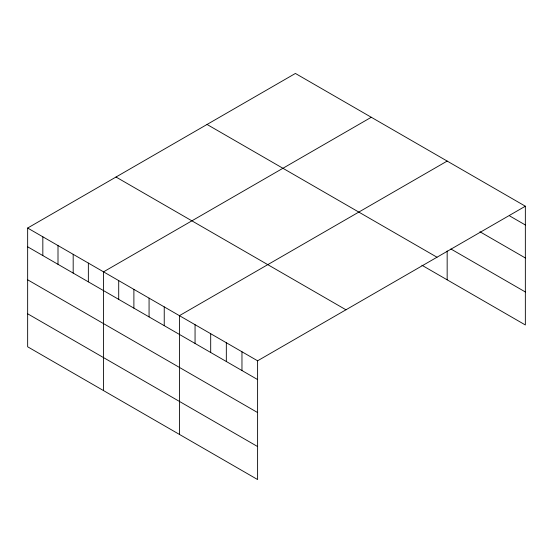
<?xml version="1.0" encoding="UTF-8"?>
<svg xmlns="http://www.w3.org/2000/svg" width="553" height="553" viewBox="0 0 553 553"><rect width="100%" height="100%" fill="white"/><g stroke="black" fill="none" stroke-linecap="round" stroke-linejoin="round"><path stroke-width="0.83" d="M27.65 228.036L257.601 360.798L257.601 479.548L27.65 346.786L27.65 228.036L295.399 73.452L525.35 206.214L525.35 324.964L421.87 265.226M371.284 117.264L103.535 271.848L103.535 390.598M447.163 161.075L179.421 315.659L179.421 434.409M257.601 360.798L525.35 206.214M509.714 215.953L525.35 224.981M479.928 231.755L525.35 257.974M450.889 248.981L525.35 291.97M207.043 124.466L436.994 257.228M116.006 177.022L345.957 309.784M27.65 246.804L257.601 379.565M27.65 279.797L257.601 412.559M27.65 313.793L257.601 446.554M447.163 250.958L447.163 279.825M241.965 351.77L241.965 370.538M226.329 342.742L226.329 361.51M210.693 333.715L210.693 352.482M195.057 324.687L195.057 343.454M164.241 306.894L164.241 325.662M149.068 298.129L149.068 316.904M133.888 289.371L133.888 308.139M118.708 280.606L118.708 299.373M88.356 263.083L88.356 281.85M73.183 254.318L73.183 273.092M58.003 245.56L58.003 264.327M42.83 236.795L42.83 255.562"/></g></svg>
